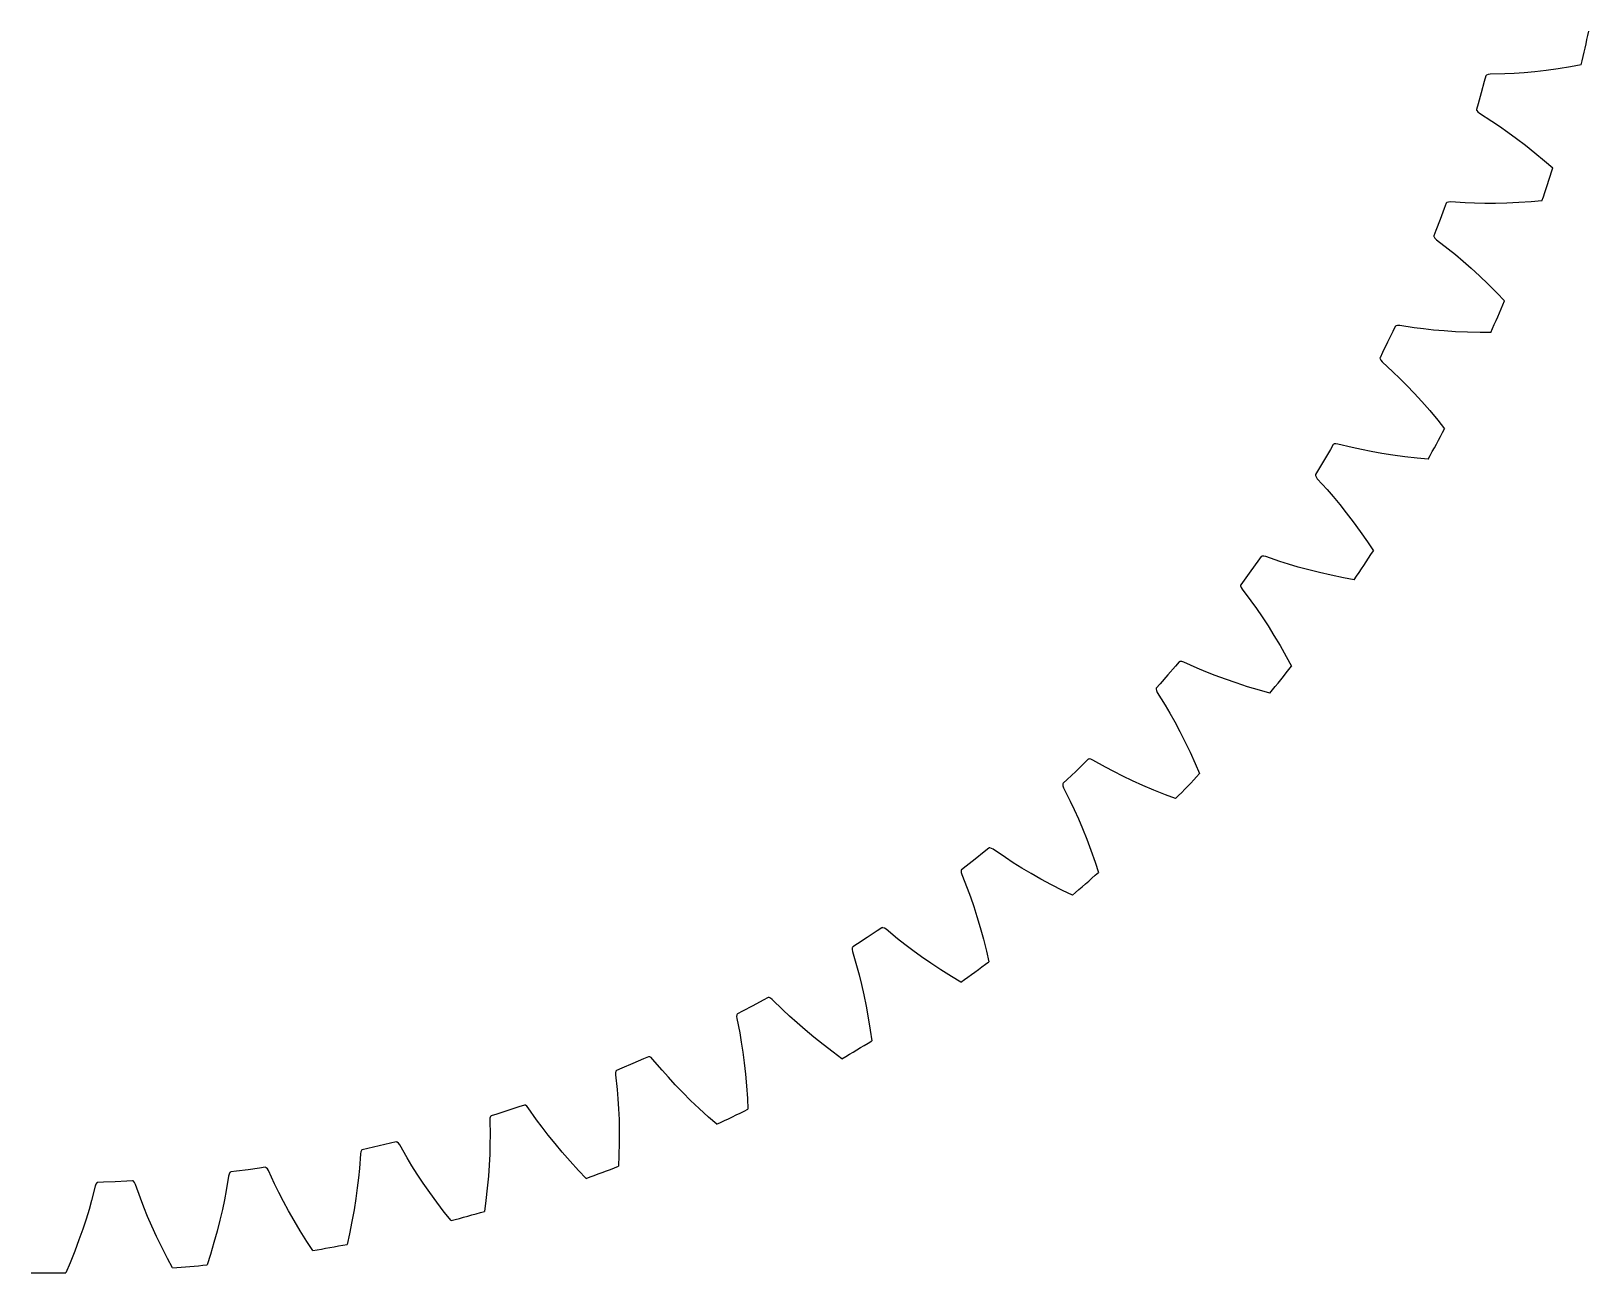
# Model space of a CAD drawing. Extents: x 19 to 91, y -36 to 36.
# Drawn here: x 54.6 to 90.18, y -36 to -7.62 of the extents above; entities that cross this region are included whole.
import ezdxf

# ---------------------------------------------------------------- set-up
doc = ezdxf.new("R2010")
doc.units = 0

msp = doc.modelspace()

# ---------------------------------------------------------------- linework, layer by layer
at = {"layer": 'layer0'}
for p, q in [((89.21, -8.521), (88.953, -8.55)), ((89.48, -8.484), (89.21, -8.521)), ((89.763, -8.44), (89.48, -8.484)), ((90.007, -8.397), (89.763, -8.44)), ((87.796, -8.775), (87.727, -9.032)), ((87.831, -8.648), (87.796, -8.775)), ((87.838, -8.639), (87.831, -8.648)), ((87.849, -8.63), (87.838, -8.639)), ((87.881, -8.617), (87.849, -8.63)), ((87.929, -8.61), (87.881, -8.617)), ((88.265, -8.601), (87.929, -8.61)), ((88.479, -8.59), (88.265, -8.601)), ((88.709, -8.573), (88.479, -8.59)), ((88.953, -8.55), (88.709, -8.573)), ((87.727, -9.032), (87.655, -9.288)), ((87.655, -9.288), (87.619, -9.415)), ((87.619, -9.415), (87.62, -9.427)), ((87.62, -9.427), (87.625, -9.439)), ((87.625, -9.439), (87.647, -9.467)), ((87.647, -9.467), (87.684, -9.498)), ((87.684, -9.498), (87.968, -9.678)), ((87.968, -9.678), (88.146, -9.797)), ((88.146, -9.797), (88.335, -9.93)), ((88.335, -9.93), (88.533, -10.074)), ((88.533, -10.074), (88.738, -10.231)), ((88.738, -10.231), (88.951, -10.401)), ((88.951, -10.401), (89.172, -10.585)), ((89.172, -10.585), (89.359, -10.747)), ((86.878, -11.68), (86.785, -11.929)), ((86.923, -11.556), (86.878, -11.68)), ((86.931, -11.547), (86.923, -11.556)), ((86.943, -11.54), (86.931, -11.547)), ((86.977, -11.53), (86.943, -11.54)), ((87.025, -11.527), (86.977, -11.53)), ((87.36, -11.548), (87.025, -11.527)), ((87.574, -11.556), (87.36, -11.548)), ((87.805, -11.56), (87.574, -11.556)), ((88.05, -11.56), (87.805, -11.56)), ((88.308, -11.553), (88.05, -11.56)), ((88.581, -11.541), (88.308, -11.553)), ((88.867, -11.522), (88.581, -11.541)), ((89.113, -11.501), (88.867, -11.522)), ((86.785, -11.929), (86.691, -12.178)), ((86.691, -12.178), (86.644, -12.301)), ((86.644, -12.301), (86.644, -12.313)), ((86.644, -12.313), (86.648, -12.326)), ((86.648, -12.326), (86.667, -12.356)), ((86.667, -12.356), (86.701, -12.39)), ((86.701, -12.39), (86.968, -12.595)), ((86.968, -12.595), (87.134, -12.729)), ((87.134, -12.729), (87.31, -12.878)), ((87.31, -12.878), (87.495, -13.04)), ((87.495, -13.04), (87.685, -13.214)), ((87.685, -13.214), (87.882, -13.403)), ((87.882, -13.403), (88.085, -13.605)), ((88.085, -13.605), (88.257, -13.783)), ((85.703, -14.49), (85.588, -14.73)), ((85.759, -14.371), (85.703, -14.49)), ((85.768, -14.363), (85.759, -14.371)), ((85.78, -14.357), (85.768, -14.363)), ((85.814, -14.35), (85.78, -14.357)), ((85.863, -14.351), (85.814, -14.35)), ((86.195, -14.402), (85.863, -14.351)), ((86.407, -14.43), (86.195, -14.402)), ((86.637, -14.454), (86.407, -14.43)), ((86.881, -14.476), (86.637, -14.454)), ((87.138, -14.493), (86.881, -14.476)), ((87.411, -14.505), (87.138, -14.493)), ((87.698, -14.512), (87.411, -14.505)), ((87.945, -14.513), (87.698, -14.512)), ((85.588, -14.73), (85.471, -14.97)), ((85.414, -15.088), (85.413, -15.1)), ((85.413, -15.1), (85.416, -15.113)), ((85.471, -14.97), (85.414, -15.088)), ((85.416, -15.113), (85.432, -15.144)), ((85.432, -15.144), (85.463, -15.181)), ((85.463, -15.181), (85.71, -15.409)), ((85.71, -15.409), (85.864, -15.558)), ((85.864, -15.558), (86.026, -15.722)), ((86.026, -15.722), (86.195, -15.9)), ((86.195, -15.9), (86.369, -16.091)), ((86.369, -16.091), (86.548, -16.296)), ((86.548, -16.296), (86.732, -16.516)), ((86.732, -16.516), (86.887, -16.709)), ((84.347, -17.071), (84.28, -17.184)), ((84.356, -17.063), (84.347, -17.071)), ((84.369, -17.058), (84.356, -17.063)), ((84.404, -17.054), (84.369, -17.058)), ((84.452, -17.06), (84.404, -17.054)), ((84.778, -17.141), (84.452, -17.06)), ((84.144, -17.413), (84.007, -17.641)), ((84.28, -17.184), (84.144, -17.413)), ((84.987, -17.187), (84.778, -17.141)), ((85.214, -17.232), (84.987, -17.187)), ((85.455, -17.275), (85.214, -17.232)), ((85.71, -17.315), (85.455, -17.275)), ((85.98, -17.352), (85.71, -17.315)), ((86.265, -17.384), (85.98, -17.352)), ((86.512, -17.407), (86.265, -17.384)), ((83.939, -17.754), (83.937, -17.765)), ((83.937, -17.765), (83.938, -17.779)), ((83.938, -17.779), (83.952, -17.811)), ((84.007, -17.641), (83.939, -17.754)), ((83.952, -17.811), (83.979, -17.851)), ((83.979, -17.851), (84.205, -18.1)), ((84.205, -18.1), (84.345, -18.262)), ((84.345, -18.262), (84.492, -18.44)), ((84.492, -18.44), (84.644, -18.632)), ((84.644, -18.632), (84.8, -18.838)), ((84.8, -18.838), (84.96, -19.059)), ((84.96, -19.059), (85.124, -19.294)), ((85.124, -19.294), (85.261, -19.5)), ((82.622, -19.739), (82.466, -19.955)), ((82.699, -19.633), (82.622, -19.739)), ((82.708, -19.626), (82.699, -19.633)), ((82.722, -19.622), (82.708, -19.626)), ((82.757, -19.622), (82.722, -19.622)), ((82.804, -19.631), (82.757, -19.622)), ((83.122, -19.741), (82.804, -19.631)), ((83.326, -19.806), (83.122, -19.741)), ((83.547, -19.871), (83.326, -19.806)), ((83.784, -19.936), (83.547, -19.871)), ((82.231, -20.276), (82.228, -20.288)), ((82.309, -20.17), (82.231, -20.276)), ((82.466, -19.955), (82.309, -20.17)), ((84.034, -19.998), (83.784, -19.936)), ((84.3, -20.059), (84.034, -19.998)), ((84.581, -20.117), (84.3, -20.059)), ((84.824, -20.162), (84.581, -20.117)), ((82.228, -20.288), (82.228, -20.301)), ((82.228, -20.301), (82.239, -20.335)), ((82.239, -20.335), (82.262, -20.377)), ((82.262, -20.377), (82.465, -20.645)), ((82.465, -20.645), (82.59, -20.819)), ((82.59, -20.819), (82.72, -21.01)), ((82.72, -21.01), (82.855, -21.215)), ((82.855, -21.215), (82.991, -21.433)), ((82.991, -21.433), (83.131, -21.667)), ((83.131, -21.667), (83.273, -21.917)), ((80.827, -22.036), (80.741, -22.136)), ((80.838, -22.031), (80.827, -22.036)), ((80.851, -22.028), (80.838, -22.031)), ((80.886, -22.031), (80.851, -22.028)), ((80.932, -22.045), (80.886, -22.031)), ((81.239, -22.182), (80.932, -22.045)), ((83.273, -21.917), (83.391, -22.134)), ((80.567, -22.337), (80.391, -22.537)), ((80.741, -22.136), (80.567, -22.337)), ((81.437, -22.265), (81.239, -22.182)), ((81.651, -22.35), (81.437, -22.265)), ((81.881, -22.436), (81.651, -22.35)), ((80.3, -22.647), (80.299, -22.66)), ((80.299, -22.66), (80.306, -22.695)), ((80.304, -22.635), (80.3, -22.647)), ((80.391, -22.537), (80.304, -22.635)), ((80.306, -22.695), (80.326, -22.739)), ((80.326, -22.739), (80.504, -23.024)), ((82.125, -22.52), (81.881, -22.436)), ((82.384, -22.605), (82.125, -22.52)), ((82.659, -22.687), (82.384, -22.605)), ((82.897, -22.754), (82.659, -22.687)), ((80.504, -23.024), (80.612, -23.209)), ((80.612, -23.209), (80.725, -23.41)), ((80.725, -23.41), (80.841, -23.626)), ((80.841, -23.626), (80.957, -23.856)), ((80.957, -23.856), (81.076, -24.102)), ((81.076, -24.102), (81.195, -24.363)), ((78.462, -24.539), (78.268, -24.722)), ((78.653, -24.354), (78.462, -24.539)), ((78.748, -24.263), (78.653, -24.354)), ((78.759, -24.258), (78.748, -24.263)), ((78.772, -24.257), (78.759, -24.258)), ((78.807, -24.262), (78.772, -24.257)), ((78.852, -24.28), (78.807, -24.262)), ((79.145, -24.445), (78.852, -24.28)), ((79.334, -24.545), (79.145, -24.445)), ((79.54, -24.649), (79.334, -24.545)), ((81.195, -24.363), (81.293, -24.59)), ((78.168, -24.823), (78.166, -24.837)), ((78.166, -24.837), (78.17, -24.872)), ((78.173, -24.813), (78.168, -24.823)), ((78.17, -24.872), (78.186, -24.917)), ((78.268, -24.722), (78.173, -24.813)), ((79.762, -24.755), (79.54, -24.649)), ((79.997, -24.861), (79.762, -24.755)), ((80.248, -24.968), (79.997, -24.861)), ((78.186, -24.917), (78.337, -25.218)), ((78.337, -25.218), (78.429, -25.411)), ((80.514, -25.075), (80.248, -24.968)), ((80.745, -25.163), (80.514, -25.075)), ((78.429, -25.411), (78.523, -25.621)), ((78.523, -25.621), (78.619, -25.847)), ((78.619, -25.847), (78.715, -26.087)), ((76.477, -26.294), (76.375, -26.376)), ((76.489, -26.29), (76.477, -26.294)), ((76.502, -26.29), (76.489, -26.29)), ((76.536, -26.299), (76.502, -26.29)), ((76.579, -26.321), (76.536, -26.299)), ((76.857, -26.511), (76.579, -26.321)), ((78.715, -26.087), (78.81, -26.342)), ((76.167, -26.543), (75.959, -26.709)), ((76.375, -26.376), (76.167, -26.543)), ((77.036, -26.628), (76.857, -26.511)), ((77.232, -26.75), (77.036, -26.628)), ((78.81, -26.342), (78.906, -26.613)), ((78.906, -26.613), (78.983, -26.848)), ((75.85, -26.8), (75.846, -26.813)), ((75.846, -26.813), (75.847, -26.849)), ((75.847, -26.849), (75.859, -26.895)), ((75.856, -26.79), (75.85, -26.8)), ((75.959, -26.709), (75.856, -26.79)), ((75.859, -26.895), (75.983, -27.208)), ((77.443, -26.875), (77.232, -26.75)), ((77.667, -27.002), (77.443, -26.875)), ((77.908, -27.131), (77.667, -27.002)), ((75.983, -27.208), (76.057, -27.409)), ((78.163, -27.262), (77.908, -27.131)), ((78.386, -27.37), (78.163, -27.262)), ((76.057, -27.409), (76.132, -27.627)), ((76.132, -27.627), (76.207, -27.86)), ((76.207, -27.86), (76.281, -28.108)), ((76.281, -28.108), (76.353, -28.371)), ((73.703, -28.334), (73.48, -28.48)), ((73.925, -28.186), (73.703, -28.334)), ((74.034, -28.113), (73.925, -28.186)), ((74.045, -28.111), (74.034, -28.113)), ((74.059, -28.112), (74.045, -28.111)), ((74.092, -28.123), (74.059, -28.112)), ((74.133, -28.149), (74.092, -28.123)), ((74.392, -28.364), (74.133, -28.149)), ((74.561, -28.496), (74.392, -28.364)), ((76.353, -28.371), (76.424, -28.649)), ((73.359, -28.574), (73.356, -28.609)), ((73.356, -28.609), (73.364, -28.657)), ((73.363, -28.561), (73.359, -28.574)), ((73.37, -28.552), (73.363, -28.561)), ((73.364, -28.657), (73.459, -28.979)), ((73.48, -28.48), (73.37, -28.552)), ((74.745, -28.635), (74.561, -28.496)), ((74.944, -28.778), (74.745, -28.635)), ((75.156, -28.925), (74.944, -28.778)), ((76.424, -28.649), (76.48, -28.89)), ((73.459, -28.979), (73.515, -29.186)), ((75.384, -29.075), (75.156, -28.925)), ((75.626, -29.228), (75.384, -29.075)), ((73.515, -29.186), (73.57, -29.41)), ((73.57, -29.41), (73.624, -29.649)), ((75.838, -29.356), (75.626, -29.228)), ((71.322, -29.769), (71.088, -29.896)), ((71.437, -29.706), (71.322, -29.769)), ((71.449, -29.705), (71.437, -29.706)), ((71.462, -29.707), (71.449, -29.705)), ((71.495, -29.722), (71.462, -29.707)), ((71.533, -29.751), (71.495, -29.722)), ((71.772, -29.988), (71.533, -29.751)), ((73.624, -29.649), (73.675, -29.902)), ((70.723, -30.105), (70.718, -30.139)), ((70.718, -30.139), (70.721, -30.188)), ((70.721, -30.188), (70.787, -30.517)), ((70.729, -30.092), (70.723, -30.105)), ((70.737, -30.083), (70.729, -30.092)), ((70.853, -30.022), (70.737, -30.083)), ((71.088, -29.896), (70.853, -30.022)), ((71.927, -30.135), (71.772, -29.988)), ((72.098, -30.289), (71.927, -30.135)), ((73.675, -29.902), (73.724, -30.17)), ((73.724, -30.17), (73.769, -30.454)), ((70.787, -30.517), (70.824, -30.728)), ((72.284, -30.45), (72.098, -30.289)), ((72.482, -30.615), (72.284, -30.45)), ((73.769, -30.454), (73.804, -30.699)), ((70.824, -30.728), (70.859, -30.956)), ((72.695, -30.785), (72.482, -30.615)), ((72.923, -30.959), (72.695, -30.785)), ((68.343, -31.218), (68.098, -31.322)), ((68.588, -31.112), (68.343, -31.218)), ((68.708, -31.06), (68.588, -31.112)), ((68.72, -31.06), (68.708, -31.06)), ((68.733, -31.063), (68.72, -31.06)), ((68.764, -31.081), (68.733, -31.063)), ((68.799, -31.113), (68.764, -31.081)), ((69.016, -31.37), (68.799, -31.113)), ((70.859, -30.956), (70.891, -31.199)), ((70.891, -31.199), (70.92, -31.456)), ((73.123, -31.106), (72.923, -30.959)), ((67.953, -31.427), (67.952, -31.475)), ((67.952, -31.475), (67.988, -31.81)), ((67.962, -31.393), (67.953, -31.427)), ((67.968, -31.381), (67.962, -31.393)), ((67.977, -31.373), (67.968, -31.381)), ((68.098, -31.322), (67.977, -31.373)), ((69.158, -31.531), (69.016, -31.37)), ((69.314, -31.7), (69.158, -31.531)), ((70.92, -31.456), (70.944, -31.727)), ((67.988, -31.81), (68.006, -32.023)), ((69.485, -31.877), (69.314, -31.7)), ((69.667, -32.059), (69.485, -31.877)), ((70.944, -31.727), (70.964, -32.014)), ((70.964, -32.014), (70.976, -32.261)), ((65.238, -32.37), (65.112, -32.41)), ((65.491, -32.288), (65.238, -32.37)), ((65.744, -32.205), (65.491, -32.288)), ((65.869, -32.164), (65.744, -32.205)), ((65.881, -32.165), (65.869, -32.164)), ((65.894, -32.169), (65.881, -32.165)), ((65.922, -32.189), (65.894, -32.169)), ((65.955, -32.225), (65.922, -32.189)), ((66.148, -32.5), (65.955, -32.225)), ((68.006, -32.023), (68.021, -32.253)), ((68.021, -32.253), (68.031, -32.498)), ((69.864, -32.247), (69.667, -32.059)), ((70.076, -32.441), (69.864, -32.247)), ((65.084, -32.462), (65.079, -32.51)), ((65.079, -32.51), (65.085, -32.846)), ((65.095, -32.428), (65.084, -32.462)), ((65.103, -32.417), (65.095, -32.428)), ((65.112, -32.41), (65.103, -32.417)), ((66.275, -32.673), (66.148, -32.5)), ((66.415, -32.856), (66.275, -32.673)), ((68.031, -32.498), (68.036, -32.756)), ((70.262, -32.605), (70.076, -32.441)), ((62.814, -33.039), (62.555, -33.099)), ((62.942, -33.009), (62.814, -33.039)), ((62.954, -33.01), (62.942, -33.009)), ((62.966, -33.016), (62.954, -33.01)), ((62.993, -33.039), (62.966, -33.016)), ((63.022, -33.077), (62.993, -33.039)), ((63.19, -33.369), (63.022, -33.077)), ((65.083, -33.06), (65.077, -33.291)), ((65.085, -32.846), (65.083, -33.06)), ((66.569, -33.047), (66.415, -32.856)), ((66.734, -33.245), (66.569, -33.047)), ((68.036, -33.029), (68.03, -33.316)), ((68.036, -32.756), (68.036, -33.029)), ((62.124, -33.282), (62.1, -33.618)), ((62.133, -33.235), (62.124, -33.282)), ((62.148, -33.203), (62.133, -33.235)), ((62.157, -33.192), (62.148, -33.203)), ((62.166, -33.186), (62.157, -33.192)), ((62.295, -33.157), (62.166, -33.186)), ((62.555, -33.099), (62.295, -33.157)), ((63.301, -33.552), (63.19, -33.369)), ((65.077, -33.291), (65.065, -33.536)), ((66.914, -33.45), (66.734, -33.245)), ((68.03, -33.316), (68.02, -33.563)), ((59.112, -33.787), (59.058, -34.119)), ((59.126, -33.741), (59.112, -33.787)), ((59.143, -33.71), (59.126, -33.741)), ((59.153, -33.7), (59.143, -33.71)), ((59.163, -33.695), (59.153, -33.7)), ((59.293, -33.678), (59.163, -33.695)), ((59.557, -33.643), (59.293, -33.678)), ((59.821, -33.606), (59.557, -33.643)), ((59.951, -33.588), (59.821, -33.606)), ((59.963, -33.59), (59.951, -33.588)), ((59.974, -33.597), (59.963, -33.59)), ((59.999, -33.622), (59.974, -33.597)), ((60.025, -33.663), (59.999, -33.622)), ((60.165, -33.969), (60.025, -33.663)), ((62.1, -33.618), (62.079, -33.831)), ((63.424, -33.747), (63.301, -33.552)), ((63.56, -33.951), (63.424, -33.747)), ((65.047, -33.793), (65.023, -34.065)), ((65.065, -33.536), (65.047, -33.793)), ((67.107, -33.662), (66.914, -33.45)), ((67.277, -33.842), (67.107, -33.662)), ((56.067, -34.019), (55.983, -34.345)), ((56.084, -33.975), (56.067, -34.019)), ((56.104, -33.945), (56.084, -33.975)), ((56.115, -33.937), (56.104, -33.945)), ((56.126, -33.932), (56.115, -33.937)), ((56.257, -33.927), (56.126, -33.932)), ((56.523, -33.916), (56.257, -33.927)), ((56.789, -33.903), (56.523, -33.916)), ((56.92, -33.896), (56.789, -33.903)), ((56.932, -33.9), (56.92, -33.896)), ((56.943, -33.908), (56.932, -33.9)), ((56.965, -33.935), (56.943, -33.908)), ((56.987, -33.978), (56.965, -33.935)), ((57.1, -34.295), (56.987, -33.978)), ((59.058, -34.119), (59.018, -34.329)), ((60.26, -34.161), (60.165, -33.969)), ((62.052, -34.06), (62.019, -34.303)), ((62.079, -33.831), (62.052, -34.06)), ((63.707, -34.163), (63.56, -33.951)), ((65.023, -34.065), (64.991, -34.35)), ((55.983, -34.345), (55.925, -34.551)), ((57.176, -34.495), (57.1, -34.295)), ((57.263, -34.709), (57.176, -34.495)), ((59.018, -34.329), (58.971, -34.555)), ((60.365, -34.366), (60.26, -34.161)), ((60.482, -34.582), (60.365, -34.366)), ((62.019, -34.303), (61.978, -34.557)), ((63.868, -34.383), (63.707, -34.163)), ((64.041, -34.612), (63.868, -34.383)), ((64.991, -34.35), (64.959, -34.595)), ((55.857, -34.772), (55.781, -35.005)), ((55.925, -34.551), (55.857, -34.772)), ((57.36, -34.934), (57.263, -34.709)), ((58.915, -34.794), (58.852, -35.044)), ((58.971, -34.555), (58.915, -34.794)), ((60.61, -34.806), (60.482, -34.582)), ((60.75, -35.04), (60.61, -34.806)), ((61.929, -34.826), (61.872, -35.107)), ((61.978, -34.557), (61.929, -34.826)), ((64.194, -34.806), (64.041, -34.612)), ((55.781, -35.005), (55.695, -35.248)), ((57.467, -35.168), (57.36, -34.934)), ((57.586, -35.414), (57.467, -35.168)), ((58.852, -35.044), (58.779, -35.307)), ((60.902, -35.283), (60.75, -35.04)), ((61.872, -35.107), (61.818, -35.349)), ((55.599, -35.503), (55.493, -35.77)), ((55.695, -35.248), (55.599, -35.503)), ((57.716, -35.67), (57.586, -35.414)), ((58.779, -35.307), (58.697, -35.582)), ((61.037, -35.49), (60.902, -35.283)), ((55.493, -35.77), (55.397, -35.998)), ((57.832, -35.888), (57.716, -35.67)), ((58.697, -35.582), (58.622, -35.817))]:
    msp.add_line(p, q, dxfattribs=at)
for start, end in [(346.5117, 347.774), (341.3688, 342.6312), (336.226, 337.4883), (331.0831, 332.3455), (325.9402, 327.2026), (320.7974, 322.0598), (315.6545, 316.9169), (310.5117, 311.774), (305.3688, 306.6312), (300.226, 301.4883), (295.0831, 296.3455), (289.9402, 291.2026), (284.7974, 286.0597), (279.6545, 280.9169), (274.5117, 275.774), (269.3688, 270.6312)]:
    msp.add_arc((55, 0), 36, start, end, dxfattribs=at)
at = {"layer": 'layer1'}
for p, q in [((89.21, -8.521), (88.953, -8.55)), ((89.48, -8.484), (89.21, -8.521)), ((89.763, -8.44), (89.48, -8.484)), ((90.007, -8.397), (89.763, -8.44)), ((87.796, -8.775), (87.727, -9.032)), ((87.831, -8.648), (87.796, -8.775)), ((87.838, -8.639), (87.831, -8.648)), ((87.849, -8.63), (87.838, -8.639)), ((87.881, -8.617), (87.849, -8.63)), ((87.929, -8.61), (87.881, -8.617)), ((88.265, -8.601), (87.929, -8.61)), ((88.479, -8.59), (88.265, -8.601)), ((88.709, -8.573), (88.479, -8.59)), ((88.953, -8.55), (88.709, -8.573)), ((87.727, -9.032), (87.655, -9.288)), ((87.655, -9.288), (87.619, -9.415)), ((87.619, -9.415), (87.62, -9.427)), ((87.62, -9.427), (87.625, -9.439)), ((87.625, -9.439), (87.647, -9.467)), ((87.647, -9.467), (87.684, -9.498)), ((87.684, -9.498), (87.968, -9.678)), ((87.968, -9.678), (88.146, -9.797)), ((88.146, -9.797), (88.335, -9.93)), ((88.335, -9.93), (88.533, -10.074)), ((88.533, -10.074), (88.738, -10.231)), ((88.738, -10.231), (88.951, -10.401)), ((88.951, -10.401), (89.172, -10.585)), ((89.172, -10.585), (89.359, -10.747)), ((86.878, -11.68), (86.785, -11.929)), ((86.923, -11.556), (86.878, -11.68)), ((86.931, -11.547), (86.923, -11.556)), ((86.943, -11.54), (86.931, -11.547)), ((86.977, -11.53), (86.943, -11.54)), ((87.025, -11.527), (86.977, -11.53)), ((87.36, -11.548), (87.025, -11.527)), ((87.574, -11.556), (87.36, -11.548)), ((87.805, -11.56), (87.574, -11.556)), ((88.05, -11.56), (87.805, -11.56)), ((88.308, -11.553), (88.05, -11.56)), ((88.581, -11.541), (88.308, -11.553)), ((88.867, -11.522), (88.581, -11.541)), ((89.113, -11.501), (88.867, -11.522)), ((86.785, -11.929), (86.691, -12.178)), ((86.691, -12.178), (86.644, -12.301)), ((86.644, -12.301), (86.644, -12.313)), ((86.644, -12.313), (86.648, -12.326)), ((86.648, -12.326), (86.667, -12.356)), ((86.667, -12.356), (86.701, -12.39)), ((86.701, -12.39), (86.968, -12.595)), ((86.968, -12.595), (87.134, -12.729)), ((87.134, -12.729), (87.31, -12.878)), ((87.31, -12.878), (87.495, -13.04)), ((87.495, -13.04), (87.685, -13.214)), ((87.685, -13.214), (87.882, -13.403)), ((87.882, -13.403), (88.085, -13.605)), ((88.085, -13.605), (88.257, -13.783)), ((85.703, -14.49), (85.588, -14.73)), ((85.759, -14.371), (85.703, -14.49)), ((85.768, -14.363), (85.759, -14.371)), ((85.78, -14.357), (85.768, -14.363)), ((85.814, -14.35), (85.78, -14.357)), ((85.863, -14.351), (85.814, -14.35)), ((86.195, -14.402), (85.863, -14.351)), ((86.407, -14.43), (86.195, -14.402)), ((86.637, -14.454), (86.407, -14.43)), ((86.881, -14.476), (86.637, -14.454)), ((87.138, -14.493), (86.881, -14.476)), ((87.411, -14.505), (87.138, -14.493)), ((87.698, -14.512), (87.411, -14.505)), ((87.945, -14.513), (87.698, -14.512)), ((85.588, -14.73), (85.471, -14.97)), ((85.414, -15.088), (85.413, -15.1)), ((85.413, -15.1), (85.416, -15.113)), ((85.471, -14.97), (85.414, -15.088)), ((85.416, -15.113), (85.432, -15.144)), ((85.432, -15.144), (85.463, -15.181)), ((85.463, -15.181), (85.71, -15.409)), ((85.71, -15.409), (85.864, -15.558)), ((85.864, -15.558), (86.026, -15.722)), ((86.026, -15.722), (86.195, -15.9)), ((86.195, -15.9), (86.369, -16.091)), ((86.369, -16.091), (86.548, -16.296)), ((86.548, -16.296), (86.732, -16.516)), ((86.732, -16.516), (86.887, -16.709)), ((84.347, -17.071), (84.28, -17.184)), ((84.356, -17.063), (84.347, -17.071)), ((84.369, -17.058), (84.356, -17.063)), ((84.404, -17.054), (84.369, -17.058)), ((84.452, -17.06), (84.404, -17.054)), ((84.778, -17.141), (84.452, -17.06)), ((84.144, -17.413), (84.007, -17.641)), ((84.28, -17.184), (84.144, -17.413)), ((84.987, -17.187), (84.778, -17.141)), ((85.214, -17.232), (84.987, -17.187)), ((85.455, -17.275), (85.214, -17.232)), ((85.71, -17.315), (85.455, -17.275)), ((85.98, -17.352), (85.71, -17.315)), ((86.265, -17.384), (85.98, -17.352)), ((86.512, -17.407), (86.265, -17.384)), ((83.939, -17.754), (83.937, -17.765)), ((83.937, -17.765), (83.938, -17.779)), ((83.938, -17.779), (83.952, -17.811)), ((84.007, -17.641), (83.939, -17.754)), ((83.952, -17.811), (83.979, -17.851)), ((83.979, -17.851), (84.205, -18.1)), ((84.205, -18.1), (84.345, -18.262)), ((84.345, -18.262), (84.492, -18.44)), ((84.492, -18.44), (84.644, -18.632)), ((84.644, -18.632), (84.8, -18.838)), ((84.8, -18.838), (84.96, -19.059)), ((84.96, -19.059), (85.124, -19.294)), ((85.124, -19.294), (85.261, -19.5)), ((82.622, -19.739), (82.466, -19.955)), ((82.699, -19.633), (82.622, -19.739)), ((82.708, -19.626), (82.699, -19.633)), ((82.722, -19.622), (82.708, -19.626)), ((82.757, -19.622), (82.722, -19.622)), ((82.804, -19.631), (82.757, -19.622)), ((83.122, -19.741), (82.804, -19.631)), ((83.326, -19.806), (83.122, -19.741)), ((83.547, -19.871), (83.326, -19.806)), ((83.784, -19.936), (83.547, -19.871)), ((82.231, -20.276), (82.228, -20.288)), ((82.309, -20.17), (82.231, -20.276)), ((82.466, -19.955), (82.309, -20.17)), ((84.034, -19.998), (83.784, -19.936)), ((84.3, -20.059), (84.034, -19.998)), ((84.581, -20.117), (84.3, -20.059)), ((84.824, -20.162), (84.581, -20.117)), ((82.228, -20.288), (82.228, -20.301)), ((82.228, -20.301), (82.239, -20.335)), ((82.239, -20.335), (82.262, -20.377)), ((82.262, -20.377), (82.465, -20.645)), ((82.465, -20.645), (82.59, -20.819)), ((82.59, -20.819), (82.72, -21.01)), ((82.72, -21.01), (82.855, -21.215)), ((82.855, -21.215), (82.991, -21.433)), ((82.991, -21.433), (83.131, -21.667)), ((83.131, -21.667), (83.273, -21.917)), ((80.827, -22.036), (80.741, -22.136)), ((80.838, -22.031), (80.827, -22.036)), ((80.851, -22.028), (80.838, -22.031)), ((80.886, -22.031), (80.851, -22.028)), ((80.932, -22.045), (80.886, -22.031)), ((81.239, -22.182), (80.932, -22.045)), ((83.273, -21.917), (83.391, -22.134)), ((80.567, -22.337), (80.391, -22.537)), ((80.741, -22.136), (80.567, -22.337)), ((81.437, -22.265), (81.239, -22.182)), ((81.651, -22.35), (81.437, -22.265)), ((81.881, -22.436), (81.651, -22.35)), ((80.3, -22.647), (80.299, -22.66)), ((80.299, -22.66), (80.306, -22.695)), ((80.304, -22.635), (80.3, -22.647)), ((80.391, -22.537), (80.304, -22.635)), ((80.306, -22.695), (80.326, -22.739)), ((80.326, -22.739), (80.504, -23.024)), ((82.125, -22.52), (81.881, -22.436)), ((82.384, -22.605), (82.125, -22.52)), ((82.659, -22.687), (82.384, -22.605)), ((82.897, -22.754), (82.659, -22.687)), ((80.504, -23.024), (80.612, -23.209)), ((80.612, -23.209), (80.725, -23.41)), ((80.725, -23.41), (80.841, -23.626)), ((80.841, -23.626), (80.957, -23.856)), ((80.957, -23.856), (81.076, -24.102)), ((81.076, -24.102), (81.195, -24.363)), ((78.462, -24.539), (78.268, -24.722)), ((78.653, -24.354), (78.462, -24.539)), ((78.748, -24.263), (78.653, -24.354)), ((78.759, -24.258), (78.748, -24.263)), ((78.772, -24.257), (78.759, -24.258)), ((78.807, -24.262), (78.772, -24.257)), ((78.852, -24.28), (78.807, -24.262)), ((79.145, -24.445), (78.852, -24.28)), ((79.334, -24.545), (79.145, -24.445)), ((79.54, -24.649), (79.334, -24.545)), ((81.195, -24.363), (81.293, -24.59)), ((78.168, -24.823), (78.166, -24.837)), ((78.166, -24.837), (78.17, -24.872)), ((78.173, -24.813), (78.168, -24.823)), ((78.17, -24.872), (78.186, -24.917)), ((78.268, -24.722), (78.173, -24.813)), ((79.762, -24.755), (79.54, -24.649)), ((79.997, -24.861), (79.762, -24.755)), ((80.248, -24.968), (79.997, -24.861)), ((78.186, -24.917), (78.337, -25.218)), ((78.337, -25.218), (78.429, -25.411)), ((80.514, -25.075), (80.248, -24.968)), ((80.745, -25.163), (80.514, -25.075)), ((78.429, -25.411), (78.523, -25.621)), ((78.523, -25.621), (78.619, -25.847)), ((78.619, -25.847), (78.715, -26.087)), ((76.477, -26.294), (76.375, -26.376)), ((76.489, -26.29), (76.477, -26.294)), ((76.502, -26.29), (76.489, -26.29)), ((76.536, -26.299), (76.502, -26.29)), ((76.579, -26.321), (76.536, -26.299)), ((76.857, -26.511), (76.579, -26.321)), ((78.715, -26.087), (78.81, -26.342)), ((76.167, -26.543), (75.959, -26.709)), ((76.375, -26.376), (76.167, -26.543)), ((77.036, -26.628), (76.857, -26.511)), ((77.232, -26.75), (77.036, -26.628)), ((78.81, -26.342), (78.906, -26.613)), ((78.906, -26.613), (78.983, -26.848)), ((75.85, -26.8), (75.846, -26.813)), ((75.846, -26.813), (75.847, -26.849)), ((75.847, -26.849), (75.859, -26.895)), ((75.856, -26.79), (75.85, -26.8)), ((75.959, -26.709), (75.856, -26.79)), ((75.859, -26.895), (75.983, -27.208)), ((77.443, -26.875), (77.232, -26.75)), ((77.667, -27.002), (77.443, -26.875)), ((77.908, -27.131), (77.667, -27.002)), ((75.983, -27.208), (76.057, -27.409)), ((78.163, -27.262), (77.908, -27.131)), ((78.386, -27.37), (78.163, -27.262)), ((76.057, -27.409), (76.132, -27.627)), ((76.132, -27.627), (76.207, -27.86)), ((76.207, -27.86), (76.281, -28.108)), ((76.281, -28.108), (76.353, -28.371)), ((73.703, -28.334), (73.48, -28.48)), ((73.925, -28.186), (73.703, -28.334)), ((74.034, -28.113), (73.925, -28.186)), ((74.045, -28.111), (74.034, -28.113)), ((74.059, -28.112), (74.045, -28.111)), ((74.092, -28.123), (74.059, -28.112)), ((74.133, -28.149), (74.092, -28.123)), ((74.392, -28.364), (74.133, -28.149)), ((74.561, -28.496), (74.392, -28.364)), ((76.353, -28.371), (76.424, -28.649)), ((73.359, -28.574), (73.356, -28.609)), ((73.356, -28.609), (73.364, -28.657)), ((73.363, -28.561), (73.359, -28.574)), ((73.37, -28.552), (73.363, -28.561)), ((73.364, -28.657), (73.459, -28.979)), ((73.48, -28.48), (73.37, -28.552)), ((74.745, -28.635), (74.561, -28.496)), ((74.944, -28.778), (74.745, -28.635)), ((75.156, -28.925), (74.944, -28.778)), ((76.424, -28.649), (76.48, -28.89)), ((73.459, -28.979), (73.515, -29.186)), ((75.384, -29.075), (75.156, -28.925)), ((75.626, -29.228), (75.384, -29.075)), ((73.515, -29.186), (73.57, -29.41)), ((73.57, -29.41), (73.624, -29.649)), ((75.838, -29.356), (75.626, -29.228)), ((71.322, -29.769), (71.088, -29.896)), ((71.437, -29.706), (71.322, -29.769)), ((71.449, -29.705), (71.437, -29.706)), ((71.462, -29.707), (71.449, -29.705)), ((71.495, -29.722), (71.462, -29.707)), ((71.533, -29.751), (71.495, -29.722)), ((71.772, -29.988), (71.533, -29.751)), ((73.624, -29.649), (73.675, -29.902)), ((70.723, -30.105), (70.718, -30.139)), ((70.718, -30.139), (70.721, -30.188)), ((70.721, -30.188), (70.787, -30.517)), ((70.729, -30.092), (70.723, -30.105)), ((70.737, -30.083), (70.729, -30.092)), ((70.853, -30.022), (70.737, -30.083)), ((71.088, -29.896), (70.853, -30.022)), ((71.927, -30.135), (71.772, -29.988)), ((72.098, -30.289), (71.927, -30.135)), ((73.675, -29.902), (73.724, -30.17)), ((73.724, -30.17), (73.769, -30.454)), ((70.787, -30.517), (70.824, -30.728)), ((72.284, -30.45), (72.098, -30.289)), ((72.482, -30.615), (72.284, -30.45)), ((73.769, -30.454), (73.804, -30.699)), ((70.824, -30.728), (70.859, -30.956)), ((72.695, -30.785), (72.482, -30.615)), ((72.923, -30.959), (72.695, -30.785)), ((68.343, -31.218), (68.098, -31.322)), ((68.588, -31.112), (68.343, -31.218)), ((68.708, -31.06), (68.588, -31.112)), ((68.72, -31.06), (68.708, -31.06)), ((68.733, -31.063), (68.72, -31.06)), ((68.764, -31.081), (68.733, -31.063)), ((68.799, -31.113), (68.764, -31.081)), ((69.016, -31.37), (68.799, -31.113)), ((70.859, -30.956), (70.891, -31.199)), ((70.891, -31.199), (70.92, -31.456)), ((73.123, -31.106), (72.923, -30.959)), ((67.953, -31.427), (67.952, -31.475)), ((67.952, -31.475), (67.988, -31.81)), ((67.962, -31.393), (67.953, -31.427)), ((67.968, -31.381), (67.962, -31.393)), ((67.977, -31.373), (67.968, -31.381)), ((68.098, -31.322), (67.977, -31.373)), ((69.158, -31.531), (69.016, -31.37)), ((69.314, -31.7), (69.158, -31.531)), ((70.92, -31.456), (70.944, -31.727)), ((67.988, -31.81), (68.006, -32.023)), ((69.485, -31.877), (69.314, -31.7)), ((69.667, -32.059), (69.485, -31.877)), ((70.944, -31.727), (70.964, -32.014)), ((70.964, -32.014), (70.976, -32.261)), ((65.238, -32.37), (65.112, -32.41)), ((65.491, -32.288), (65.238, -32.37)), ((65.744, -32.205), (65.491, -32.288)), ((65.869, -32.164), (65.744, -32.205)), ((65.881, -32.165), (65.869, -32.164)), ((65.894, -32.169), (65.881, -32.165)), ((65.922, -32.189), (65.894, -32.169)), ((65.955, -32.225), (65.922, -32.189)), ((66.148, -32.5), (65.955, -32.225)), ((68.006, -32.023), (68.021, -32.253)), ((68.021, -32.253), (68.031, -32.498)), ((69.864, -32.247), (69.667, -32.059)), ((70.076, -32.441), (69.864, -32.247)), ((65.084, -32.462), (65.079, -32.51)), ((65.079, -32.51), (65.085, -32.846)), ((65.095, -32.428), (65.084, -32.462)), ((65.103, -32.417), (65.095, -32.428)), ((65.112, -32.41), (65.103, -32.417)), ((66.275, -32.673), (66.148, -32.5)), ((66.415, -32.856), (66.275, -32.673)), ((68.031, -32.498), (68.036, -32.756)), ((70.262, -32.605), (70.076, -32.441)), ((62.814, -33.039), (62.555, -33.099)), ((62.942, -33.009), (62.814, -33.039)), ((62.954, -33.01), (62.942, -33.009)), ((62.966, -33.016), (62.954, -33.01)), ((62.993, -33.039), (62.966, -33.016)), ((63.022, -33.077), (62.993, -33.039)), ((63.19, -33.369), (63.022, -33.077)), ((65.083, -33.06), (65.077, -33.291)), ((65.085, -32.846), (65.083, -33.06)), ((66.569, -33.047), (66.415, -32.856)), ((66.734, -33.245), (66.569, -33.047)), ((68.036, -33.029), (68.03, -33.316)), ((68.036, -32.756), (68.036, -33.029)), ((62.124, -33.282), (62.1, -33.618)), ((62.133, -33.235), (62.124, -33.282)), ((62.148, -33.203), (62.133, -33.235)), ((62.157, -33.192), (62.148, -33.203)), ((62.166, -33.186), (62.157, -33.192)), ((62.295, -33.157), (62.166, -33.186)), ((62.555, -33.099), (62.295, -33.157)), ((63.301, -33.552), (63.19, -33.369)), ((65.077, -33.291), (65.065, -33.536)), ((66.914, -33.45), (66.734, -33.245)), ((68.03, -33.316), (68.02, -33.563)), ((59.112, -33.787), (59.058, -34.119)), ((59.126, -33.741), (59.112, -33.787)), ((59.143, -33.71), (59.126, -33.741)), ((59.153, -33.7), (59.143, -33.71)), ((59.163, -33.695), (59.153, -33.7)), ((59.293, -33.678), (59.163, -33.695)), ((59.557, -33.643), (59.293, -33.678)), ((59.821, -33.606), (59.557, -33.643)), ((59.951, -33.588), (59.821, -33.606)), ((59.963, -33.59), (59.951, -33.588)), ((59.974, -33.597), (59.963, -33.59)), ((59.999, -33.622), (59.974, -33.597)), ((60.025, -33.663), (59.999, -33.622)), ((60.165, -33.969), (60.025, -33.663)), ((62.1, -33.618), (62.079, -33.831)), ((63.424, -33.747), (63.301, -33.552)), ((63.56, -33.951), (63.424, -33.747)), ((65.047, -33.793), (65.023, -34.065)), ((65.065, -33.536), (65.047, -33.793)), ((67.107, -33.662), (66.914, -33.45)), ((67.277, -33.842), (67.107, -33.662)), ((56.067, -34.019), (55.983, -34.345)), ((56.084, -33.975), (56.067, -34.019)), ((56.104, -33.945), (56.084, -33.975)), ((56.115, -33.937), (56.104, -33.945)), ((56.126, -33.932), (56.115, -33.937)), ((56.257, -33.927), (56.126, -33.932)), ((56.523, -33.916), (56.257, -33.927)), ((56.789, -33.903), (56.523, -33.916)), ((56.92, -33.896), (56.789, -33.903)), ((56.932, -33.9), (56.92, -33.896)), ((56.943, -33.908), (56.932, -33.9)), ((56.965, -33.935), (56.943, -33.908)), ((56.987, -33.978), (56.965, -33.935)), ((57.1, -34.295), (56.987, -33.978)), ((59.058, -34.119), (59.018, -34.329)), ((60.26, -34.161), (60.165, -33.969)), ((62.052, -34.06), (62.019, -34.303)), ((62.079, -33.831), (62.052, -34.06)), ((63.707, -34.163), (63.56, -33.951)), ((65.023, -34.065), (64.991, -34.35)), ((55.983, -34.345), (55.925, -34.551)), ((57.176, -34.495), (57.1, -34.295)), ((57.263, -34.709), (57.176, -34.495)), ((59.018, -34.329), (58.971, -34.555)), ((60.365, -34.366), (60.26, -34.161)), ((60.482, -34.582), (60.365, -34.366)), ((62.019, -34.303), (61.978, -34.557)), ((63.868, -34.383), (63.707, -34.163)), ((64.041, -34.612), (63.868, -34.383)), ((64.991, -34.35), (64.959, -34.595)), ((55.857, -34.772), (55.781, -35.005)), ((55.925, -34.551), (55.857, -34.772)), ((57.36, -34.934), (57.263, -34.709)), ((58.915, -34.794), (58.852, -35.044)), ((58.971, -34.555), (58.915, -34.794)), ((60.61, -34.806), (60.482, -34.582)), ((60.75, -35.04), (60.61, -34.806)), ((61.929, -34.826), (61.872, -35.107)), ((61.978, -34.557), (61.929, -34.826)), ((64.194, -34.806), (64.041, -34.612)), ((55.781, -35.005), (55.695, -35.248)), ((57.467, -35.168), (57.36, -34.934)), ((57.586, -35.414), (57.467, -35.168)), ((58.852, -35.044), (58.779, -35.307)), ((60.902, -35.283), (60.75, -35.04)), ((61.872, -35.107), (61.818, -35.349)), ((55.599, -35.503), (55.493, -35.77)), ((55.695, -35.248), (55.599, -35.503)), ((57.716, -35.67), (57.586, -35.414)), ((58.779, -35.307), (58.697, -35.582)), ((61.037, -35.49), (60.902, -35.283)), ((55.493, -35.77), (55.397, -35.998)), ((57.832, -35.888), (57.716, -35.67)), ((58.697, -35.582), (58.622, -35.817))]:
    msp.add_line(p, q, dxfattribs=at)
for start, end in [(346.5117, 347.774), (341.3688, 342.6312), (336.226, 337.4883), (331.0831, 332.3455), (325.9402, 327.2026), (320.7974, 322.0598), (315.6545, 316.9169), (310.5117, 311.774), (305.3688, 306.6312), (300.226, 301.4883), (295.0831, 296.3455), (289.9402, 291.2026), (284.7974, 286.0597), (279.6545, 280.9169), (274.5117, 275.774), (269.3688, 270.6312)]:
    msp.add_arc((55, 0), 36, start, end, dxfattribs=at)

doc.saveas('drawing.dxf')
